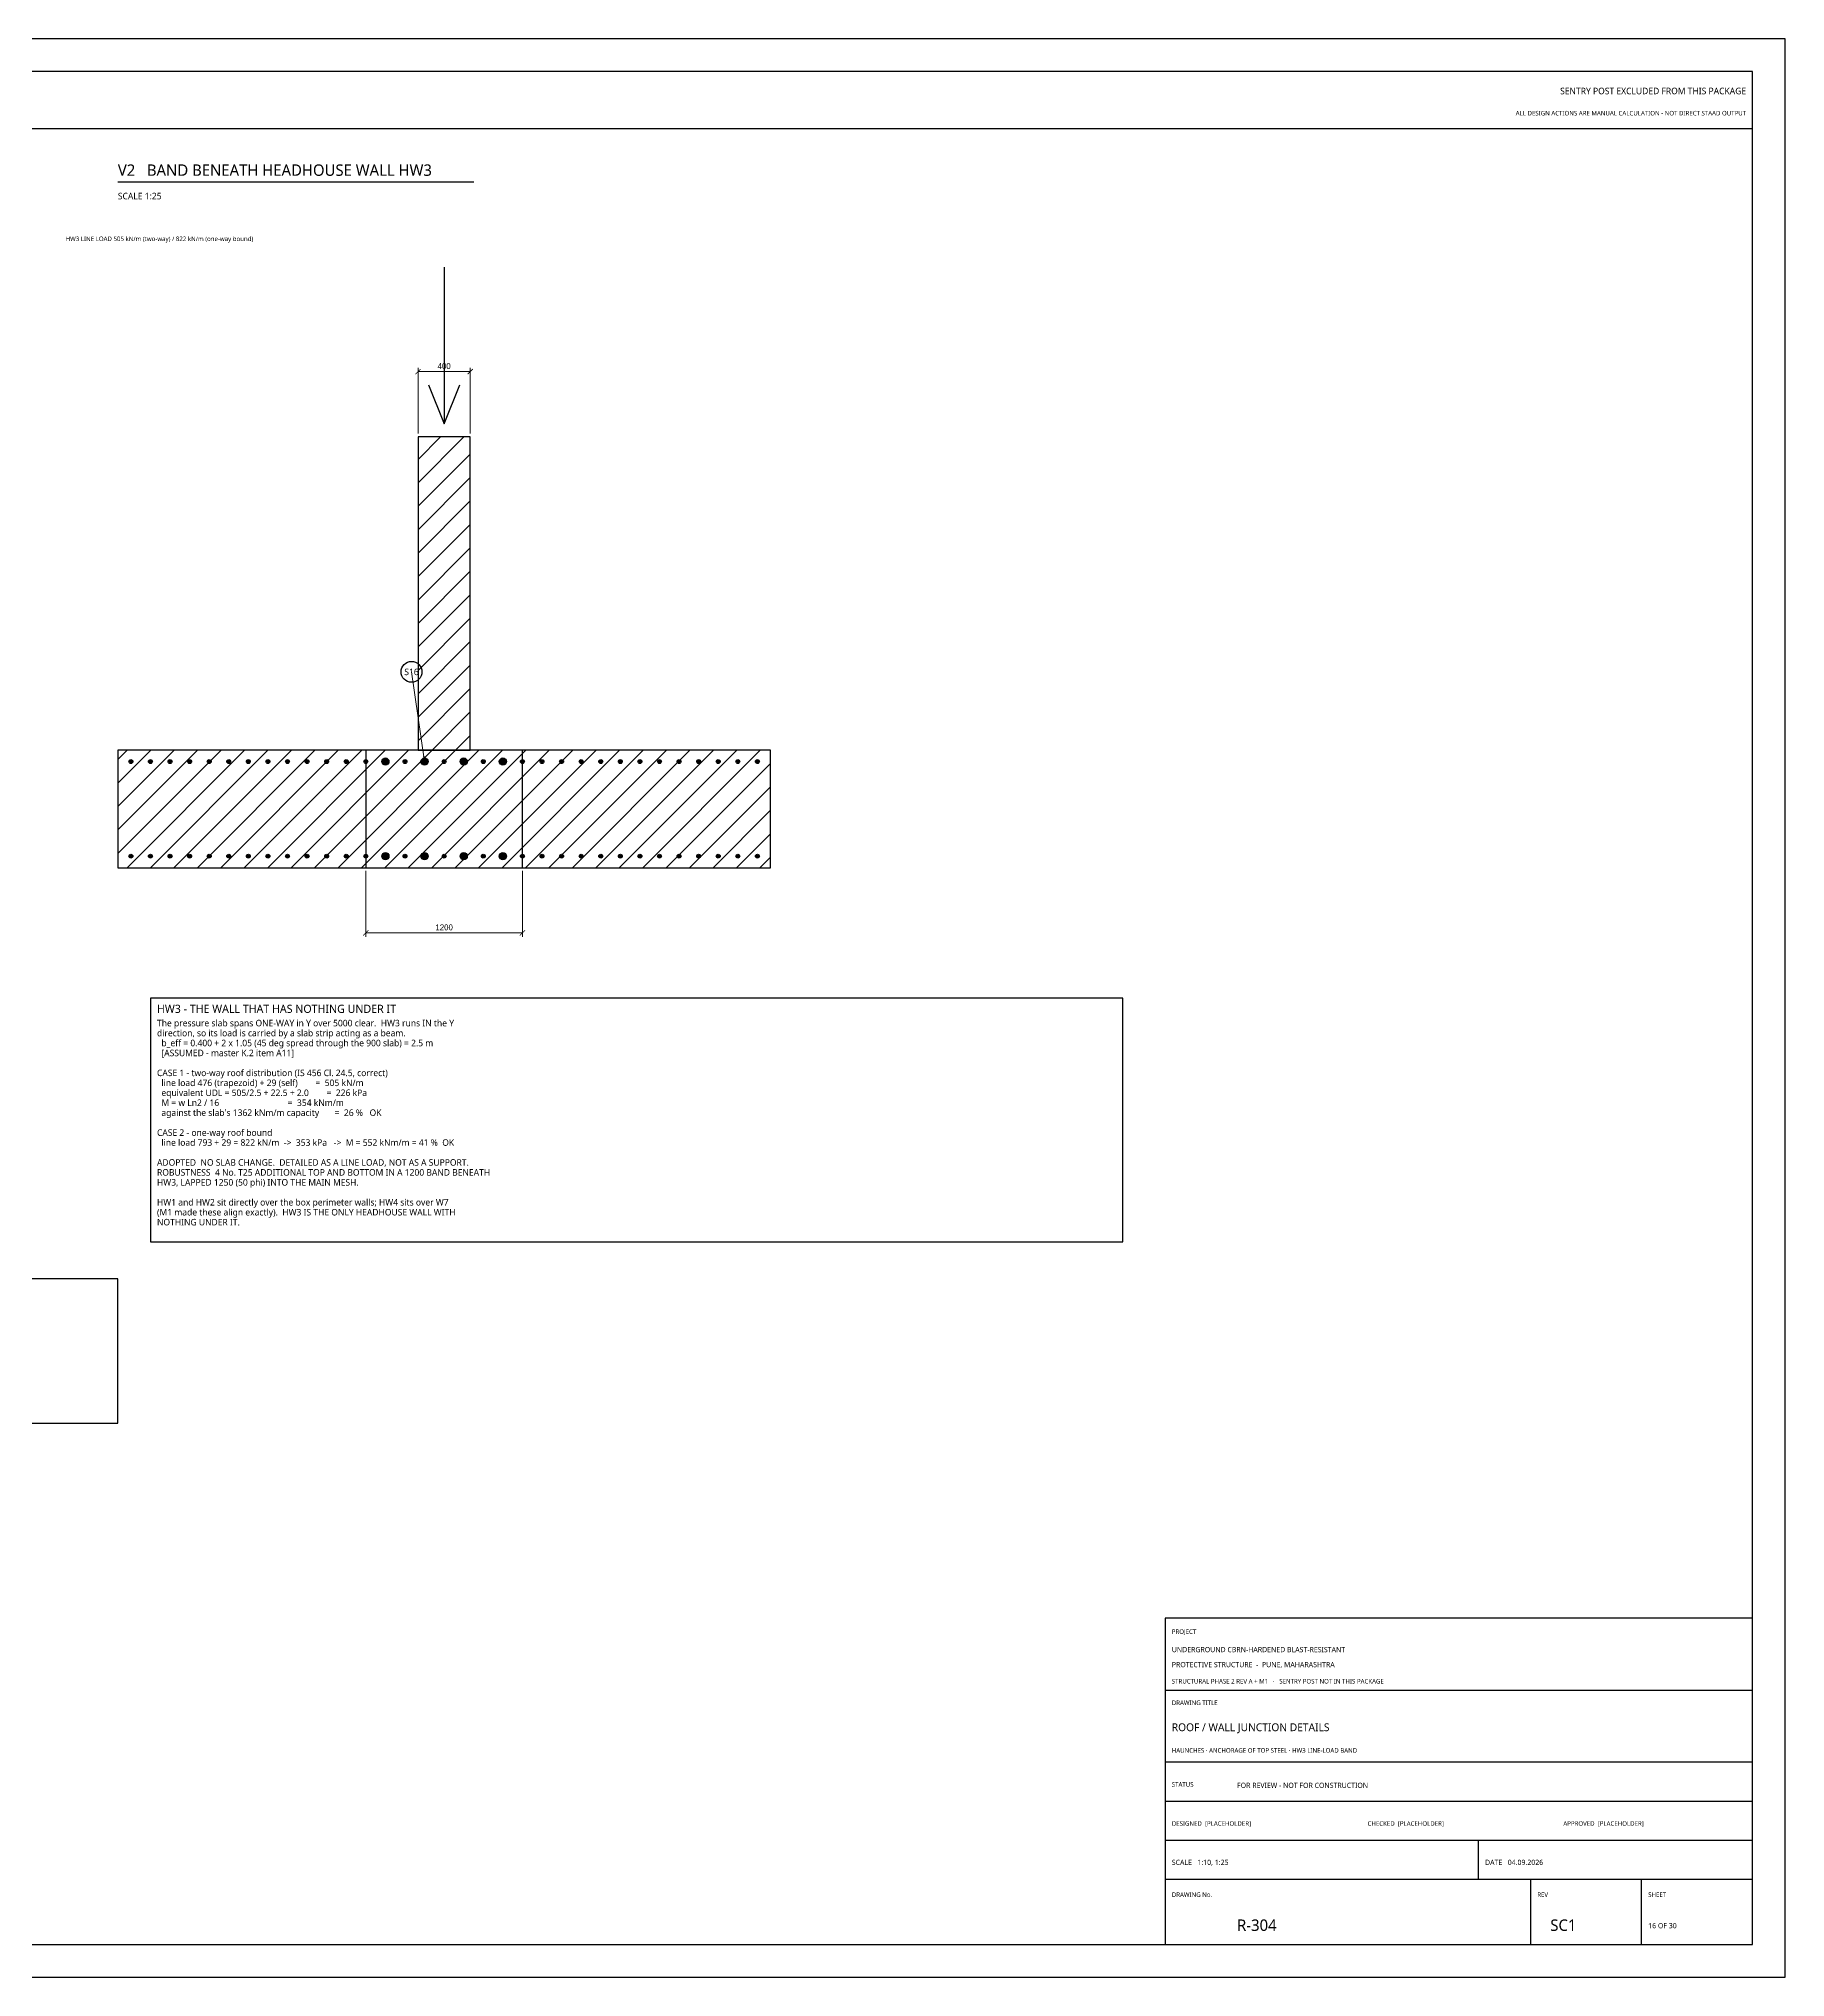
# Model space of a CAD drawing. Header units: millimetres. Extents: x 0 to 841, y 0 to 594.
# Drawn here: x 306 to 841, y 0 to 594 of the extents above; entities that cross this region are included whole.
import ezdxf
from ezdxf.enums import TextEntityAlignment as Align

# ---------------------------------------------------------------- set-up
doc = ezdxf.new("R2010")
doc.units = ezdxf.units.MM
for name, color, linetype in [('S-BLAST', 1, 'Continuous'), ('S-CALLOUT', 2, 'Continuous'), ('S-CONCRETE', 7, 'Continuous'), ('S-DIM', 4, 'Continuous'), ('S-HATCH', 8, 'Continuous'), ('S-NOTE', 7, 'Continuous'), ('S-REBAR-MAIN', 1, 'Continuous'), ('S-REBAR-SEC', 4, 'Continuous'), ('S-TEXT', 7, 'Continuous'), ('S-TITLE', 7, 'Continuous')]:
    doc.layers.add(name, color=color, linetype=linetype)
doc.styles.add('OpenSans', font='OpenSans-Regular.ttf')
doc.dimstyles.new('SC-DIM', dxfattribs={"dimtxt": 1.8, "dimasz": 1.6, "dimexe": 1.2, "dimexo": 1, "dimgap": 0.8, "dimtad": 1, "dimdec": 0, "dimblk": 'ARCHTICK', "dimcen": 2.5, "dimclrd": 4, "dimclre": 4, "dimclrt": 4, "dimazin": 3, "dimtfac": 1, "dimtmove": 0, "dimatfit": 3, "dimlwd": 13, "dimlwe": 13})

# ---------------------------------------------------------------- blocks, each defined once
blk = doc.blocks.new('_ARCHTICK')
at = {"color": 0, "linetype": 'BYBLOCK', "const_width": 0.15}
blk.add_lwpolyline([(-0.5, -0.5), (0.5, 0.5)], dxfattribs=at)
blk = doc.blocks.new('BARMARK')
at = {"layer": 'S-CALLOUT'}
blk.add_circle((0, 0), 3.2, dxfattribs=at)

msp = doc.modelspace()

# ---------------------------------------------------------------- hatches: boundary and pattern name
at = {"layer": 'S-HATCH'}
h = msp.add_hatch(dxfattribs=at)
h.set_pattern_fill('ANSI31', scale=1.6)
h.paths.add_polyline_path([(422, 376), (438, 376), (438, 472), (422, 472)])
h = msp.add_hatch(dxfattribs=at)
h.set_pattern_fill('ANSI31', scale=1.6)
h.paths.add_polyline_path([(330, 340), (530, 340), (530, 376), (330, 376)])
at = {"layer": 'S-REBAR-MAIN'}
for points in [[(334.6, 372.52), (334.554, 372.75), (334.424, 372.944), (334.23, 373.074), (334, 373.12), (333.77, 373.074), (333.576, 372.944), (333.446, 372.75), (333.4, 372.52), (333.446, 372.29), (333.576, 372.096), (333.77, 371.966), (334, 371.92), (334.23, 371.966), (334.424, 372.096), (334.554, 372.29)], [(340.6, 372.52), (340.554, 372.75), (340.424, 372.944), (340.23, 373.074), (340, 373.12), (339.77, 373.074), (339.576, 372.944), (339.446, 372.75), (339.4, 372.52), (339.446, 372.29), (339.576, 372.096), (339.77, 371.966), (340, 371.92), (340.23, 371.966), (340.424, 372.096), (340.554, 372.29)], [(346.6, 372.52), (346.554, 372.75), (346.424, 372.944), (346.23, 373.074), (346, 373.12), (345.77, 373.074), (345.576, 372.944), (345.446, 372.75), (345.4, 372.52), (345.446, 372.29), (345.576, 372.096), (345.77, 371.966), (346, 371.92), (346.23, 371.966), (346.424, 372.096), (346.554, 372.29)], [(352.6, 372.52), (352.554, 372.75), (352.424, 372.944), (352.23, 373.074), (352, 373.12), (351.77, 373.074), (351.576, 372.944), (351.446, 372.75), (351.4, 372.52), (351.446, 372.29), (351.576, 372.096), (351.77, 371.966), (352, 371.92), (352.23, 371.966), (352.424, 372.096), (352.554, 372.29)], [(358.6, 372.52), (358.554, 372.75), (358.424, 372.944), (358.23, 373.074), (358, 373.12), (357.77, 373.074), (357.576, 372.944), (357.446, 372.75), (357.4, 372.52), (357.446, 372.29), (357.576, 372.096), (357.77, 371.966), (358, 371.92), (358.23, 371.966), (358.424, 372.096), (358.554, 372.29)], [(364.6, 372.52), (364.554, 372.75), (364.424, 372.944), (364.23, 373.074), (364, 373.12), (363.77, 373.074), (363.576, 372.944), (363.446, 372.75), (363.4, 372.52), (363.446, 372.29), (363.576, 372.096), (363.77, 371.966), (364, 371.92), (364.23, 371.966), (364.424, 372.096), (364.554, 372.29)], [(370.6, 372.52), (370.554, 372.75), (370.424, 372.944), (370.23, 373.074), (370, 373.12), (369.77, 373.074), (369.576, 372.944), (369.446, 372.75), (369.4, 372.52), (369.446, 372.29), (369.576, 372.096), (369.77, 371.966), (370, 371.92), (370.23, 371.966), (370.424, 372.096), (370.554, 372.29)], [(376.6, 372.52), (376.554, 372.75), (376.424, 372.944), (376.23, 373.074), (376, 373.12), (375.77, 373.074), (375.576, 372.944), (375.446, 372.75), (375.4, 372.52), (375.446, 372.29), (375.576, 372.096), (375.77, 371.966), (376, 371.92), (376.23, 371.966), (376.424, 372.096), (376.554, 372.29)], [(382.6, 372.52), (382.554, 372.75), (382.424, 372.944), (382.23, 373.074), (382, 373.12), (381.77, 373.074), (381.576, 372.944), (381.446, 372.75), (381.4, 372.52), (381.446, 372.29), (381.576, 372.096), (381.77, 371.966), (382, 371.92), (382.23, 371.966), (382.424, 372.096), (382.554, 372.29)], [(388.6, 372.52), (388.554, 372.75), (388.424, 372.944), (388.23, 373.074), (388, 373.12), (387.77, 373.074), (387.576, 372.944), (387.446, 372.75), (387.4, 372.52), (387.446, 372.29), (387.576, 372.096), (387.77, 371.966), (388, 371.92), (388.23, 371.966), (388.424, 372.096), (388.554, 372.29)], [(394.6, 372.52), (394.554, 372.75), (394.424, 372.944), (394.23, 373.074), (394, 373.12), (393.77, 373.074), (393.576, 372.944), (393.446, 372.75), (393.4, 372.52), (393.446, 372.29), (393.576, 372.096), (393.77, 371.966), (394, 371.92), (394.23, 371.966), (394.424, 372.096), (394.554, 372.29)], [(400.6, 372.52), (400.554, 372.75), (400.424, 372.944), (400.23, 373.074), (400, 373.12), (399.77, 373.074), (399.576, 372.944), (399.446, 372.75), (399.4, 372.52), (399.446, 372.29), (399.576, 372.096), (399.77, 371.966), (400, 371.92), (400.23, 371.966), (400.424, 372.096), (400.554, 372.29)], [(406.6, 372.52), (406.554, 372.75), (406.424, 372.944), (406.23, 373.074), (406, 373.12), (405.77, 373.074), (405.576, 372.944), (405.446, 372.75), (405.4, 372.52), (405.446, 372.29), (405.576, 372.096), (405.77, 371.966), (406, 371.92), (406.23, 371.966), (406.424, 372.096), (406.554, 372.29)], [(412.6, 372.52), (412.554, 372.75), (412.424, 372.944), (412.23, 373.074), (412, 373.12), (411.77, 373.074), (411.576, 372.944), (411.446, 372.75), (411.4, 372.52), (411.446, 372.29), (411.576, 372.096), (411.77, 371.966), (412, 371.92), (412.23, 371.966), (412.424, 372.096), (412.554, 372.29)], [(418.6, 372.52), (418.554, 372.75), (418.424, 372.944), (418.23, 373.074), (418, 373.12), (417.77, 373.074), (417.576, 372.944), (417.446, 372.75), (417.4, 372.52), (417.446, 372.29), (417.576, 372.096), (417.77, 371.966), (418, 371.92), (418.23, 371.966), (418.424, 372.096), (418.554, 372.29)], [(424.6, 372.52), (424.554, 372.75), (424.424, 372.944), (424.23, 373.074), (424, 373.12), (423.77, 373.074), (423.576, 372.944), (423.446, 372.75), (423.4, 372.52), (423.446, 372.29), (423.576, 372.096), (423.77, 371.966), (424, 371.92), (424.23, 371.966), (424.424, 372.096), (424.554, 372.29)], [(430.6, 372.52), (430.554, 372.75), (430.424, 372.944), (430.23, 373.074), (430, 373.12), (429.77, 373.074), (429.576, 372.944), (429.446, 372.75), (429.4, 372.52), (429.446, 372.29), (429.576, 372.096), (429.77, 371.966), (430, 371.92), (430.23, 371.966), (430.424, 372.096), (430.554, 372.29)], [(436.6, 372.52), (436.554, 372.75), (436.424, 372.944), (436.23, 373.074), (436, 373.12), (435.77, 373.074), (435.576, 372.944), (435.446, 372.75), (435.4, 372.52), (435.446, 372.29), (435.576, 372.096), (435.77, 371.966), (436, 371.92), (436.23, 371.966), (436.424, 372.096), (436.554, 372.29)], [(442.6, 372.52), (442.554, 372.75), (442.424, 372.944), (442.23, 373.074), (442, 373.12), (441.77, 373.074), (441.576, 372.944), (441.446, 372.75), (441.4, 372.52), (441.446, 372.29), (441.576, 372.096), (441.77, 371.966), (442, 371.92), (442.23, 371.966), (442.424, 372.096), (442.554, 372.29)], [(448.6, 372.52), (448.554, 372.75), (448.424, 372.944), (448.23, 373.074), (448, 373.12), (447.77, 373.074), (447.576, 372.944), (447.446, 372.75), (447.4, 372.52), (447.446, 372.29), (447.576, 372.096), (447.77, 371.966), (448, 371.92), (448.23, 371.966), (448.424, 372.096), (448.554, 372.29)], [(454.6, 372.52), (454.554, 372.75), (454.424, 372.944), (454.23, 373.074), (454, 373.12), (453.77, 373.074), (453.576, 372.944), (453.446, 372.75), (453.4, 372.52), (453.446, 372.29), (453.576, 372.096), (453.77, 371.966), (454, 371.92), (454.23, 371.966), (454.424, 372.096), (454.554, 372.29)], [(460.6, 372.52), (460.554, 372.75), (460.424, 372.944), (460.23, 373.074), (460, 373.12), (459.77, 373.074), (459.576, 372.944), (459.446, 372.75), (459.4, 372.52), (459.446, 372.29), (459.576, 372.096), (459.77, 371.966), (460, 371.92), (460.23, 371.966), (460.424, 372.096), (460.554, 372.29)], [(466.6, 372.52), (466.554, 372.75), (466.424, 372.944), (466.23, 373.074), (466, 373.12), (465.77, 373.074), (465.576, 372.944), (465.446, 372.75), (465.4, 372.52), (465.446, 372.29), (465.576, 372.096), (465.77, 371.966), (466, 371.92), (466.23, 371.966), (466.424, 372.096), (466.554, 372.29)], [(472.6, 372.52), (472.554, 372.75), (472.424, 372.944), (472.23, 373.074), (472, 373.12), (471.77, 373.074), (471.576, 372.944), (471.446, 372.75), (471.4, 372.52), (471.446, 372.29), (471.576, 372.096), (471.77, 371.966), (472, 371.92), (472.23, 371.966), (472.424, 372.096), (472.554, 372.29)], [(478.6, 372.52), (478.554, 372.75), (478.424, 372.944), (478.23, 373.074), (478, 373.12), (477.77, 373.074), (477.576, 372.944), (477.446, 372.75), (477.4, 372.52), (477.446, 372.29), (477.576, 372.096), (477.77, 371.966), (478, 371.92), (478.23, 371.966), (478.424, 372.096), (478.554, 372.29)], [(484.6, 372.52), (484.554, 372.75), (484.424, 372.944), (484.23, 373.074), (484, 373.12), (483.77, 373.074), (483.576, 372.944), (483.446, 372.75), (483.4, 372.52), (483.446, 372.29), (483.576, 372.096), (483.77, 371.966), (484, 371.92), (484.23, 371.966), (484.424, 372.096), (484.554, 372.29)], [(490.6, 372.52), (490.554, 372.75), (490.424, 372.944), (490.23, 373.074), (490, 373.12), (489.77, 373.074), (489.576, 372.944), (489.446, 372.75), (489.4, 372.52), (489.446, 372.29), (489.576, 372.096), (489.77, 371.966), (490, 371.92), (490.23, 371.966), (490.424, 372.096), (490.554, 372.29)], [(496.6, 372.52), (496.554, 372.75), (496.424, 372.944), (496.23, 373.074), (496, 373.12), (495.77, 373.074), (495.576, 372.944), (495.446, 372.75), (495.4, 372.52), (495.446, 372.29), (495.576, 372.096), (495.77, 371.966), (496, 371.92), (496.23, 371.966), (496.424, 372.096), (496.554, 372.29)], [(502.6, 372.52), (502.554, 372.75), (502.424, 372.944), (502.23, 373.074), (502, 373.12), (501.77, 373.074), (501.576, 372.944), (501.446, 372.75), (501.4, 372.52), (501.446, 372.29), (501.576, 372.096), (501.77, 371.966), (502, 371.92), (502.23, 371.966), (502.424, 372.096), (502.554, 372.29)], [(508.6, 372.52), (508.554, 372.75), (508.424, 372.944), (508.23, 373.074), (508, 373.12), (507.77, 373.074), (507.576, 372.944), (507.446, 372.75), (507.4, 372.52), (507.446, 372.29), (507.576, 372.096), (507.77, 371.966), (508, 371.92), (508.23, 371.966), (508.424, 372.096), (508.554, 372.29)], [(514.6, 372.52), (514.554, 372.75), (514.424, 372.944), (514.23, 373.074), (514, 373.12), (513.77, 373.074), (513.576, 372.944), (513.446, 372.75), (513.4, 372.52), (513.446, 372.29), (513.576, 372.096), (513.77, 371.966), (514, 371.92), (514.23, 371.966), (514.424, 372.096), (514.554, 372.29)], [(520.6, 372.52), (520.554, 372.75), (520.424, 372.944), (520.23, 373.074), (520, 373.12), (519.77, 373.074), (519.576, 372.944), (519.446, 372.75), (519.4, 372.52), (519.446, 372.29), (519.576, 372.096), (519.77, 371.966), (520, 371.92), (520.23, 371.966), (520.424, 372.096), (520.554, 372.29)], [(526.6, 372.52), (526.554, 372.75), (526.424, 372.944), (526.23, 373.074), (526, 373.12), (525.77, 373.074), (525.576, 372.944), (525.446, 372.75), (525.4, 372.52), (525.446, 372.29), (525.576, 372.096), (525.77, 371.966), (526, 371.92), (526.23, 371.966), (526.424, 372.096), (526.554, 372.29)], [(334.6, 343.52), (334.554, 343.75), (334.424, 343.944), (334.23, 344.074), (334, 344.12), (333.77, 344.074), (333.576, 343.944), (333.446, 343.75), (333.4, 343.52), (333.446, 343.29), (333.576, 343.096), (333.77, 342.966), (334, 342.92), (334.23, 342.966), (334.424, 343.096), (334.554, 343.29)], [(340.6, 343.52), (340.554, 343.75), (340.424, 343.944), (340.23, 344.074), (340, 344.12), (339.77, 344.074), (339.576, 343.944), (339.446, 343.75), (339.4, 343.52), (339.446, 343.29), (339.576, 343.096), (339.77, 342.966), (340, 342.92), (340.23, 342.966), (340.424, 343.096), (340.554, 343.29)], [(346.6, 343.52), (346.554, 343.75), (346.424, 343.944), (346.23, 344.074), (346, 344.12), (345.77, 344.074), (345.576, 343.944), (345.446, 343.75), (345.4, 343.52), (345.446, 343.29), (345.576, 343.096), (345.77, 342.966), (346, 342.92), (346.23, 342.966), (346.424, 343.096), (346.554, 343.29)], [(352.6, 343.52), (352.554, 343.75), (352.424, 343.944), (352.23, 344.074), (352, 344.12), (351.77, 344.074), (351.576, 343.944), (351.446, 343.75), (351.4, 343.52), (351.446, 343.29), (351.576, 343.096), (351.77, 342.966), (352, 342.92), (352.23, 342.966), (352.424, 343.096), (352.554, 343.29)], [(358.6, 343.52), (358.554, 343.75), (358.424, 343.944), (358.23, 344.074), (358, 344.12), (357.77, 344.074), (357.576, 343.944), (357.446, 343.75), (357.4, 343.52), (357.446, 343.29), (357.576, 343.096), (357.77, 342.966), (358, 342.92), (358.23, 342.966), (358.424, 343.096), (358.554, 343.29)], [(364.6, 343.52), (364.554, 343.75), (364.424, 343.944), (364.23, 344.074), (364, 344.12), (363.77, 344.074), (363.576, 343.944), (363.446, 343.75), (363.4, 343.52), (363.446, 343.29), (363.576, 343.096), (363.77, 342.966), (364, 342.92), (364.23, 342.966), (364.424, 343.096), (364.554, 343.29)], [(370.6, 343.52), (370.554, 343.75), (370.424, 343.944), (370.23, 344.074), (370, 344.12), (369.77, 344.074), (369.576, 343.944), (369.446, 343.75), (369.4, 343.52), (369.446, 343.29), (369.576, 343.096), (369.77, 342.966), (370, 342.92), (370.23, 342.966), (370.424, 343.096), (370.554, 343.29)], [(376.6, 343.52), (376.554, 343.75), (376.424, 343.944), (376.23, 344.074), (376, 344.12), (375.77, 344.074), (375.576, 343.944), (375.446, 343.75), (375.4, 343.52), (375.446, 343.29), (375.576, 343.096), (375.77, 342.966), (376, 342.92), (376.23, 342.966), (376.424, 343.096), (376.554, 343.29)], [(382.6, 343.52), (382.554, 343.75), (382.424, 343.944), (382.23, 344.074), (382, 344.12), (381.77, 344.074), (381.576, 343.944), (381.446, 343.75), (381.4, 343.52), (381.446, 343.29), (381.576, 343.096), (381.77, 342.966), (382, 342.92), (382.23, 342.966), (382.424, 343.096), (382.554, 343.29)], [(388.6, 343.52), (388.554, 343.75), (388.424, 343.944), (388.23, 344.074), (388, 344.12), (387.77, 344.074), (387.576, 343.944), (387.446, 343.75), (387.4, 343.52), (387.446, 343.29), (387.576, 343.096), (387.77, 342.966), (388, 342.92), (388.23, 342.966), (388.424, 343.096), (388.554, 343.29)], [(394.6, 343.52), (394.554, 343.75), (394.424, 343.944), (394.23, 344.074), (394, 344.12), (393.77, 344.074), (393.576, 343.944), (393.446, 343.75), (393.4, 343.52), (393.446, 343.29), (393.576, 343.096), (393.77, 342.966), (394, 342.92), (394.23, 342.966), (394.424, 343.096), (394.554, 343.29)], [(400.6, 343.52), (400.554, 343.75), (400.424, 343.944), (400.23, 344.074), (400, 344.12), (399.77, 344.074), (399.576, 343.944), (399.446, 343.75), (399.4, 343.52), (399.446, 343.29), (399.576, 343.096), (399.77, 342.966), (400, 342.92), (400.23, 342.966), (400.424, 343.096), (400.554, 343.29)], [(406.6, 343.52), (406.554, 343.75), (406.424, 343.944), (406.23, 344.074), (406, 344.12), (405.77, 344.074), (405.576, 343.944), (405.446, 343.75), (405.4, 343.52), (405.446, 343.29), (405.576, 343.096), (405.77, 342.966), (406, 342.92), (406.23, 342.966), (406.424, 343.096), (406.554, 343.29)], [(412.6, 343.52), (412.554, 343.75), (412.424, 343.944), (412.23, 344.074), (412, 344.12), (411.77, 344.074), (411.576, 343.944), (411.446, 343.75), (411.4, 343.52), (411.446, 343.29), (411.576, 343.096), (411.77, 342.966), (412, 342.92), (412.23, 342.966), (412.424, 343.096), (412.554, 343.29)], [(418.6, 343.52), (418.554, 343.75), (418.424, 343.944), (418.23, 344.074), (418, 344.12), (417.77, 344.074), (417.576, 343.944), (417.446, 343.75), (417.4, 343.52), (417.446, 343.29), (417.576, 343.096), (417.77, 342.966), (418, 342.92), (418.23, 342.966), (418.424, 343.096), (418.554, 343.29)], [(424.6, 343.52), (424.554, 343.75), (424.424, 343.944), (424.23, 344.074), (424, 344.12), (423.77, 344.074), (423.576, 343.944), (423.446, 343.75), (423.4, 343.52), (423.446, 343.29), (423.576, 343.096), (423.77, 342.966), (424, 342.92), (424.23, 342.966), (424.424, 343.096), (424.554, 343.29)], [(430.6, 343.52), (430.554, 343.75), (430.424, 343.944), (430.23, 344.074), (430, 344.12), (429.77, 344.074), (429.576, 343.944), (429.446, 343.75), (429.4, 343.52), (429.446, 343.29), (429.576, 343.096), (429.77, 342.966), (430, 342.92), (430.23, 342.966), (430.424, 343.096), (430.554, 343.29)], [(436.6, 343.52), (436.554, 343.75), (436.424, 343.944), (436.23, 344.074), (436, 344.12), (435.77, 344.074), (435.576, 343.944), (435.446, 343.75), (435.4, 343.52), (435.446, 343.29), (435.576, 343.096), (435.77, 342.966), (436, 342.92), (436.23, 342.966), (436.424, 343.096), (436.554, 343.29)], [(442.6, 343.52), (442.554, 343.75), (442.424, 343.944), (442.23, 344.074), (442, 344.12), (441.77, 344.074), (441.576, 343.944), (441.446, 343.75), (441.4, 343.52), (441.446, 343.29), (441.576, 343.096), (441.77, 342.966), (442, 342.92), (442.23, 342.966), (442.424, 343.096), (442.554, 343.29)], [(448.6, 343.52), (448.554, 343.75), (448.424, 343.944), (448.23, 344.074), (448, 344.12), (447.77, 344.074), (447.576, 343.944), (447.446, 343.75), (447.4, 343.52), (447.446, 343.29), (447.576, 343.096), (447.77, 342.966), (448, 342.92), (448.23, 342.966), (448.424, 343.096), (448.554, 343.29)], [(454.6, 343.52), (454.554, 343.75), (454.424, 343.944), (454.23, 344.074), (454, 344.12), (453.77, 344.074), (453.576, 343.944), (453.446, 343.75), (453.4, 343.52), (453.446, 343.29), (453.576, 343.096), (453.77, 342.966), (454, 342.92), (454.23, 342.966), (454.424, 343.096), (454.554, 343.29)], [(460.6, 343.52), (460.554, 343.75), (460.424, 343.944), (460.23, 344.074), (460, 344.12), (459.77, 344.074), (459.576, 343.944), (459.446, 343.75), (459.4, 343.52), (459.446, 343.29), (459.576, 343.096), (459.77, 342.966), (460, 342.92), (460.23, 342.966), (460.424, 343.096), (460.554, 343.29)], [(466.6, 343.52), (466.554, 343.75), (466.424, 343.944), (466.23, 344.074), (466, 344.12), (465.77, 344.074), (465.576, 343.944), (465.446, 343.75), (465.4, 343.52), (465.446, 343.29), (465.576, 343.096), (465.77, 342.966), (466, 342.92), (466.23, 342.966), (466.424, 343.096), (466.554, 343.29)], [(472.6, 343.52), (472.554, 343.75), (472.424, 343.944), (472.23, 344.074), (472, 344.12), (471.77, 344.074), (471.576, 343.944), (471.446, 343.75), (471.4, 343.52), (471.446, 343.29), (471.576, 343.096), (471.77, 342.966), (472, 342.92), (472.23, 342.966), (472.424, 343.096), (472.554, 343.29)], [(478.6, 343.52), (478.554, 343.75), (478.424, 343.944), (478.23, 344.074), (478, 344.12), (477.77, 344.074), (477.576, 343.944), (477.446, 343.75), (477.4, 343.52), (477.446, 343.29), (477.576, 343.096), (477.77, 342.966), (478, 342.92), (478.23, 342.966), (478.424, 343.096), (478.554, 343.29)], [(484.6, 343.52), (484.554, 343.75), (484.424, 343.944), (484.23, 344.074), (484, 344.12), (483.77, 344.074), (483.576, 343.944), (483.446, 343.75), (483.4, 343.52), (483.446, 343.29), (483.576, 343.096), (483.77, 342.966), (484, 342.92), (484.23, 342.966), (484.424, 343.096), (484.554, 343.29)], [(490.6, 343.52), (490.554, 343.75), (490.424, 343.944), (490.23, 344.074), (490, 344.12), (489.77, 344.074), (489.576, 343.944), (489.446, 343.75), (489.4, 343.52), (489.446, 343.29), (489.576, 343.096), (489.77, 342.966), (490, 342.92), (490.23, 342.966), (490.424, 343.096), (490.554, 343.29)], [(496.6, 343.52), (496.554, 343.75), (496.424, 343.944), (496.23, 344.074), (496, 344.12), (495.77, 344.074), (495.576, 343.944), (495.446, 343.75), (495.4, 343.52), (495.446, 343.29), (495.576, 343.096), (495.77, 342.966), (496, 342.92), (496.23, 342.966), (496.424, 343.096), (496.554, 343.29)], [(502.6, 343.52), (502.554, 343.75), (502.424, 343.944), (502.23, 344.074), (502, 344.12), (501.77, 344.074), (501.576, 343.944), (501.446, 343.75), (501.4, 343.52), (501.446, 343.29), (501.576, 343.096), (501.77, 342.966), (502, 342.92), (502.23, 342.966), (502.424, 343.096), (502.554, 343.29)], [(508.6, 343.52), (508.554, 343.75), (508.424, 343.944), (508.23, 344.074), (508, 344.12), (507.77, 344.074), (507.576, 343.944), (507.446, 343.75), (507.4, 343.52), (507.446, 343.29), (507.576, 343.096), (507.77, 342.966), (508, 342.92), (508.23, 342.966), (508.424, 343.096), (508.554, 343.29)], [(514.6, 343.52), (514.554, 343.75), (514.424, 343.944), (514.23, 344.074), (514, 344.12), (513.77, 344.074), (513.576, 343.944), (513.446, 343.75), (513.4, 343.52), (513.446, 343.29), (513.576, 343.096), (513.77, 342.966), (514, 342.92), (514.23, 342.966), (514.424, 343.096), (514.554, 343.29)], [(520.6, 343.52), (520.554, 343.75), (520.424, 343.944), (520.23, 344.074), (520, 344.12), (519.77, 344.074), (519.576, 343.944), (519.446, 343.75), (519.4, 343.52), (519.446, 343.29), (519.576, 343.096), (519.77, 342.966), (520, 342.92), (520.23, 342.966), (520.424, 343.096), (520.554, 343.29)], [(526.6, 343.52), (526.554, 343.75), (526.424, 343.944), (526.23, 344.074), (526, 344.12), (525.77, 344.074), (525.576, 343.944), (525.446, 343.75), (525.4, 343.52), (525.446, 343.29), (525.576, 343.096), (525.77, 342.966), (526, 342.92), (526.23, 342.966), (526.424, 343.096), (526.554, 343.29)]]:
    msp.add_hatch(color=1, dxfattribs=at).paths.add_polyline_path(points)
at = {"layer": 'S-REBAR-SEC'}
for points in [[(413.1, 372.52), (413.016, 372.941), (412.778, 373.298), (412.421, 373.536), (412, 373.62), (411.579, 373.536), (411.222, 373.298), (410.984, 372.941), (410.9, 372.52), (410.984, 372.099), (411.222, 371.742), (411.579, 371.504), (412, 371.42), (412.421, 371.504), (412.778, 371.742), (413.016, 372.099)], [(425.1, 372.52), (425.016, 372.941), (424.778, 373.298), (424.421, 373.536), (424, 373.62), (423.579, 373.536), (423.222, 373.298), (422.984, 372.941), (422.9, 372.52), (422.984, 372.099), (423.222, 371.742), (423.579, 371.504), (424, 371.42), (424.421, 371.504), (424.778, 371.742), (425.016, 372.099)], [(437.1, 372.52), (437.016, 372.941), (436.778, 373.298), (436.421, 373.536), (436, 373.62), (435.579, 373.536), (435.222, 373.298), (434.984, 372.941), (434.9, 372.52), (434.984, 372.099), (435.222, 371.742), (435.579, 371.504), (436, 371.42), (436.421, 371.504), (436.778, 371.742), (437.016, 372.099)], [(449.1, 372.52), (449.016, 372.941), (448.778, 373.298), (448.421, 373.536), (448, 373.62), (447.579, 373.536), (447.222, 373.298), (446.984, 372.941), (446.9, 372.52), (446.984, 372.099), (447.222, 371.742), (447.579, 371.504), (448, 371.42), (448.421, 371.504), (448.778, 371.742), (449.016, 372.099)], [(413.1, 343.52), (413.016, 343.941), (412.778, 344.298), (412.421, 344.536), (412, 344.62), (411.579, 344.536), (411.222, 344.298), (410.984, 343.941), (410.9, 343.52), (410.984, 343.099), (411.222, 342.742), (411.579, 342.504), (412, 342.42), (412.421, 342.504), (412.778, 342.742), (413.016, 343.099)], [(425.1, 343.52), (425.016, 343.941), (424.778, 344.298), (424.421, 344.536), (424, 344.62), (423.579, 344.536), (423.222, 344.298), (422.984, 343.941), (422.9, 343.52), (422.984, 343.099), (423.222, 342.742), (423.579, 342.504), (424, 342.42), (424.421, 342.504), (424.778, 342.742), (425.016, 343.099)], [(437.1, 343.52), (437.016, 343.941), (436.778, 344.298), (436.421, 344.536), (436, 344.62), (435.579, 344.536), (435.222, 344.298), (434.984, 343.941), (434.9, 343.52), (434.984, 343.099), (435.222, 342.742), (435.579, 342.504), (436, 342.42), (436.421, 342.504), (436.778, 342.742), (437.016, 343.099)], [(449.1, 343.52), (449.016, 343.941), (448.778, 344.298), (448.421, 344.536), (448, 344.62), (447.579, 344.536), (447.222, 344.298), (446.984, 343.941), (446.9, 343.52), (446.984, 343.099), (447.222, 342.742), (447.579, 342.504), (448, 342.42), (448.421, 342.504), (448.778, 342.742), (449.016, 343.099)]]:
    msp.add_hatch(color=4, dxfattribs=at).paths.add_polyline_path(points)

# ---------------------------------------------------------------- linework, layer by layer
at = {"layer": 'S-BLAST'}
for points in [[(430, 524), (430, 476)], [(425.2, 488), (430, 476), (434.8, 488)]]:
    msp.add_lwpolyline(points, dxfattribs=at)
at = {"layer": 'S-CONCRETE'}
for points in [[(422, 376), (438, 376), (438, 472), (422, 472)], [(330, 340), (530, 340), (530, 376), (330, 376)]]:
    msp.add_lwpolyline(points, close=True, dxfattribs=at)
at = {"layer": 'S-REBAR-MAIN'}
for centre in [(334, 372.52), (340, 372.52), (346, 372.52), (352, 372.52), (358, 372.52), (364, 372.52), (370, 372.52), (376, 372.52), (382, 372.52), (388, 372.52), (394, 372.52), (400, 372.52), (406, 372.52), (412, 372.52), (418, 372.52), (424, 372.52), (430, 372.52), (436, 372.52), (442, 372.52), (448, 372.52), (454, 372.52), (460, 372.52), (466, 372.52), (472, 372.52), (478, 372.52), (484, 372.52), (490, 372.52), (496, 372.52), (502, 372.52), (508, 372.52), (514, 372.52), (520, 372.52), (526, 372.52), (334, 343.52), (340, 343.52), (346, 343.52), (352, 343.52), (358, 343.52), (364, 343.52), (370, 343.52), (376, 343.52), (382, 343.52), (388, 343.52), (394, 343.52), (400, 343.52), (406, 343.52), (412, 343.52), (418, 343.52), (424, 343.52), (430, 343.52), (436, 343.52), (442, 343.52), (448, 343.52), (454, 343.52), (460, 343.52), (466, 343.52), (472, 343.52), (478, 343.52), (484, 343.52), (490, 343.52), (496, 343.52), (502, 343.52), (508, 343.52), (514, 343.52), (520, 343.52), (526, 343.52)]:
    msp.add_circle(centre, 0.6, dxfattribs=at)
at = {"layer": 'S-REBAR-SEC'}
msp.add_lwpolyline([(406, 340), (454, 340), (454, 376), (406, 376)], close=True, dxfattribs=at)
for centre in [(412, 372.52), (424, 372.52), (436, 372.52), (448, 372.52), (412, 343.52), (424, 343.52), (436, 343.52), (448, 343.52)]:
    msp.add_circle(centre, 1.1, dxfattribs=at)
at = {"layer": 'S-TITLE'}
for p, q in [((10, 566.5), (831, 566.5)), ((330, 550.2), (439.07, 550.2)), ((651, 88), (831, 88)), ((651, 66), (831, 66)), ((651, 54), (831, 54)), ((651, 42), (831, 42)), ((747, 30), (747, 42)), ((651, 30), (831, 30)), ((763, 10), (763, 30)), ((797, 10), (797, 30))]:
    msp.add_line(p, q, dxfattribs=at)
for points in [[(0, 0), (841, 0), (841, 594), (0, 594)], [(10, 10), (831, 10), (831, 584), (10, 584)], [(340, 225.325), (638, 225.325), (638, 300), (340, 300)], [(30, 169.825), (330, 169.825), (330, 214), (30, 214)], [(651, 10), (831, 10), (831, 110), (651, 110)]]:
    msp.add_lwpolyline(points, close=True, dxfattribs=at)

# ---------------------------------------------------------------- block references
at = {"layer": 'S-CALLOUT'}
msp.add_blockref('BARMARK', (420, 400), dxfattribs=at)

# ---------------------------------------------------------------- texts
at = {"layer": 'S-BLAST', "style": 'OpenSans'}
for s, height, p in [('SENTRY POST EXCLUDED FROM THIS PACKAGE', 2, (829, 577)), ('ALL DESIGN ACTIONS ARE MANUAL CALCULATION - NOT DIRECT STAAD OUTPUT', 1.4, (829, 570.5))]:
    msp.add_text(s, height=height, dxfattribs=at).set_placement(p, align=Align.RIGHT)
for s, height, p in [('HW3 LINE LOAD 505 kN/m (two-way) / 822 kN/m (one-way bound)', 1.4, (314, 532)), ('FOR REVIEW - NOT FOR CONSTRUCTION', 1.6, (673, 58))]:
    msp.add_text(s, height=height, dxfattribs=at).set_placement(p)
at = {"layer": 'S-CALLOUT', "style": 'OpenSans'}
msp.add_text('S16', height=2, dxfattribs=at).set_placement((420, 400), align=Align.MIDDLE_CENTER)
at = {"layer": 'S-NOTE', "style": 'OpenSans'}
for s, p in [('The pressure slab spans ONE-WAY in Y over 5000 clear.  HW3 runs IN the Y', (342, 291.375)), ('direction, so its load is carried by a slab strip acting as a beam.', (342, 288.325)), ('  b_eff = 0.400 + 2 x 1.05 (45 deg spread through the 900 slab) = 2.5 m', (342, 285.275)), ('  [ASSUMED - master K.2 item A11]', (342, 282.225)), ('CASE 1 - two-way roof distribution (IS 456 Cl. 24.5, correct)', (342, 276.125)), ('  line load 476 (trapezoid) + 29 (self)        =  505 kN/m', (342, 273.075)), ('  equivalent UDL = 505/2.5 + 22.5 + 2.0        =  226 kPa', (342, 270.025)), ('  M = w Ln2 / 16                               =  354 kNm/m', (342, 266.975)), ("  against the slab's 1362 kNm/m capacity       =  26 %   OK", (342, 263.925)), ('CASE 2 - one-way roof bound', (342, 257.825)), ('  line load 793 + 29 = 822 kN/m  ->  353 kPa   ->  M = 552 kNm/m = 41 %  OK', (342, 254.775)), ('ADOPTED  NO SLAB CHANGE.  DETAILED AS A LINE LOAD, NOT AS A SUPPORT.', (342, 248.675)), ('ROBUSTNESS  4 No. T25 ADDITIONAL TOP AND BOTTOM IN A 1200 BAND BENEATH', (342, 245.625)), ('HW3, LAPPED 1250 (50 phi) INTO THE MAIN MESH.', (342, 242.575)), ('HW1 and HW2 sit directly over the box perimeter walls; HW4 sits over W7', (342, 236.475)), ('(M1 made these align exactly).  HW3 IS THE ONLY HEADHOUSE WALL WITH', (342, 233.425)), ('NOTHING UNDER IT.', (342, 230.375))]:
    msp.add_text(s, height=2, dxfattribs=at).set_placement(p)
at = {"layer": 'S-TEXT', "style": 'OpenSans'}
msp.add_text('SCALE 1:25', height=2, dxfattribs=at).set_placement((330, 544.8))
at = {"layer": 'S-TITLE', "style": 'OpenSans'}
for s, height, p in [('V2   BAND BENEATH HEADHOUSE WALL HW3', 3.5, (330, 552)), ('HW3 - THE WALL THAT HAS NOTHING UNDER IT', 2.5, (342, 295.5)), ('PROJECT', 1.4, (653, 105.2)), ('UNDERGROUND CBRN-HARDENED BLAST-RESISTANT', 1.6, (653, 99.6)), ('PROTECTIVE STRUCTURE  -  PUNE, MAHARASHTRA', 1.6, (653, 95)), ('STRUCTURAL PHASE 2 REV A + M1   ·   SENTRY POST NOT IN THIS PACKAGE', 1.4, (653, 90)), ('DRAWING TITLE', 1.4, (653, 83.4)), ('ROOF / WALL JUNCTION DETAILS', 2.4, (653, 75.4)), ('HAUNCHES · ANCHORAGE OF TOP STEEL · HW3 LINE-LOAD BAND', 1.4, (653, 68.8)), ('STATUS', 1.4, (653, 58.4)), ('DESIGNED  [PLACEHOLDER]', 1.4, (653, 46.4)), ('CHECKED  [PLACEHOLDER]', 1.4, (713, 46.4)), ('APPROVED  [PLACEHOLDER]', 1.4, (773, 46.4)), ('SCALE   1:10, 1:25', 1.6, (653, 34.4)), ('DATE   04.09.2026', 1.6, (749, 34.4)), ('DRAWING No.', 1.4, (653, 24.6)), ('REV', 1.4, (765, 24.6)), ('SHEET', 1.4, (799, 24.6)), ('R-304', 3.5, (673, 14.2)), ('SC1', 3.5, (769, 14.2)), ('16 OF 30', 1.6, (799, 15))]:
    msp.add_text(s, height=height, dxfattribs=at).set_placement(p)

# ---------------------------------------------------------------- dimensions: what is measured, and where the dimension line sits
at = {"layer": 'S-DIM'}
for base, p1, p2 in [((422, 492), (422, 472), (438, 472)), ((406, 320), (406, 340), (454, 340))]:
    msp.add_linear_dim(base=base, p1=p1, p2=p2, dimstyle='SC-DIM', override={"dimlfac": 25}, dxfattribs=at).render()

# ---------------------------------------------------------------- leaders
at = {"layer": 'S-CALLOUT'}
msp.add_leader([(424, 372.52), (420, 400)], dimstyle='SC-DIM', dxfattribs=at)

doc.saveas('drawing.dxf')
